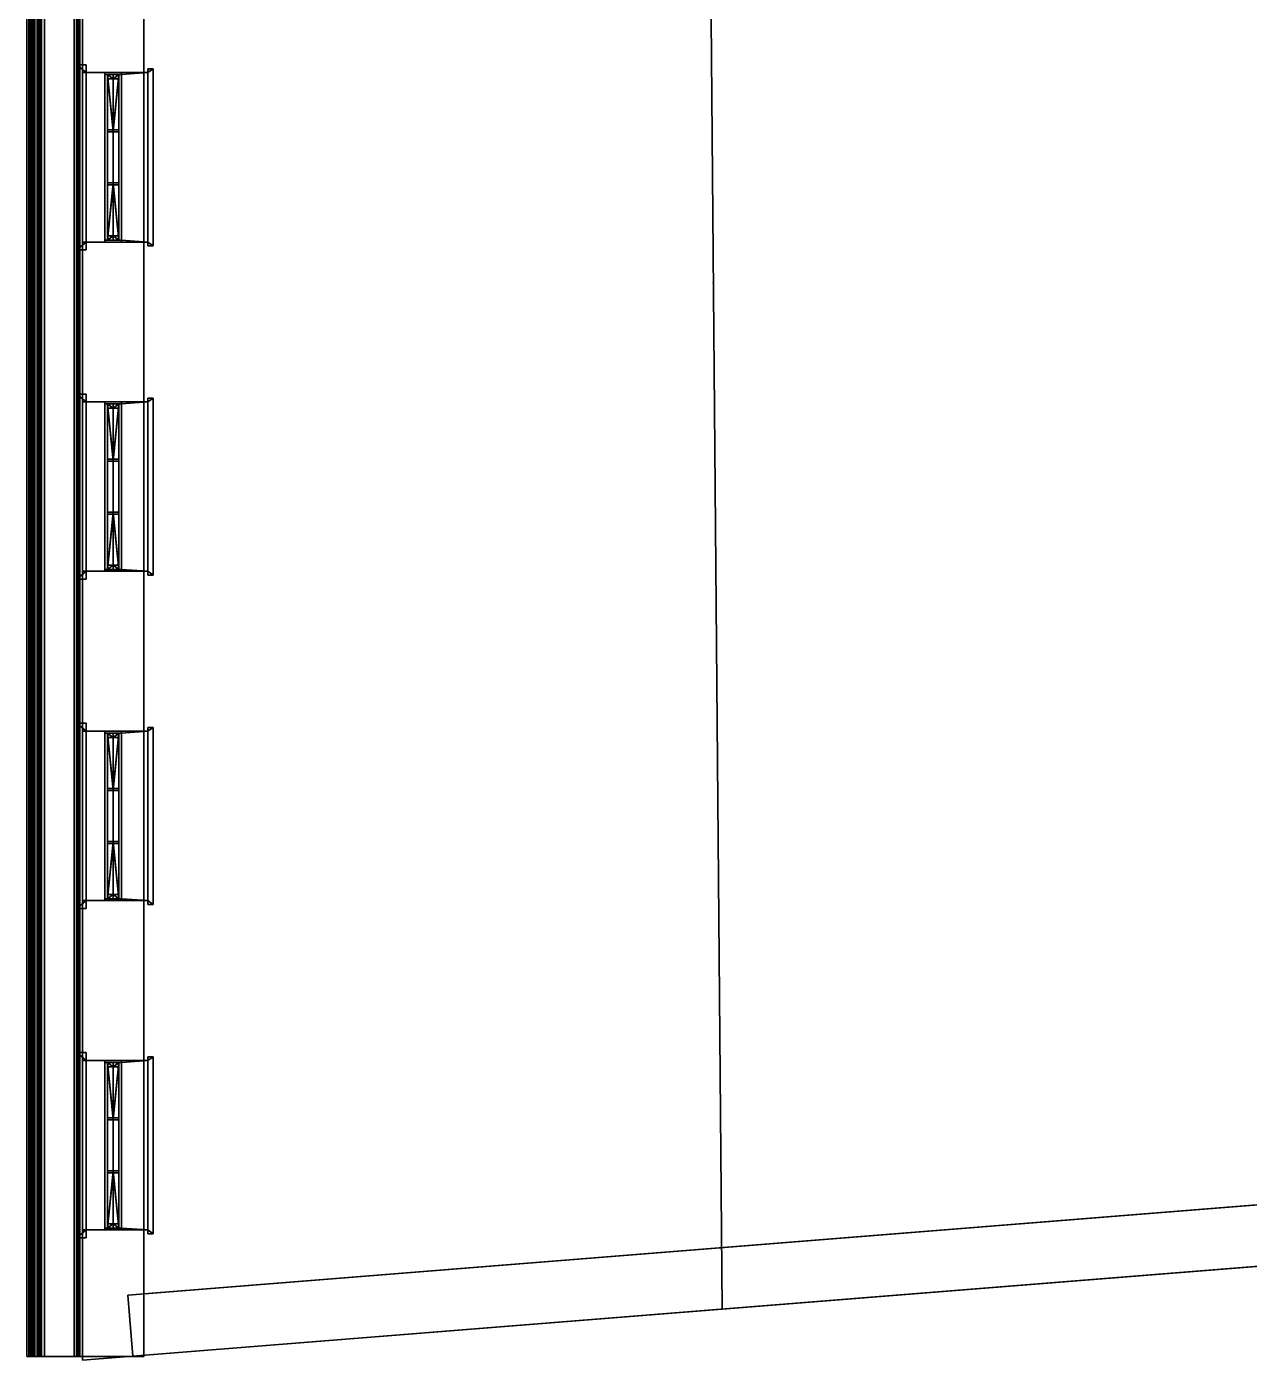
# Model space of a CAD drawing. Extents: x -0.3 to 25, y 0 to 31.3.
# Drawn here: x -0.3 to 6.27, y 0 to 7.16 of the extents above; entities that cross this region are included whole.
import ezdxf

# ---------------------------------------------------------------- set-up
doc = ezdxf.new("R2010")
doc.units = 0

# ---------------------------------------------------------------- blocks, each defined once
blk = doc.blocks.new('sash_big')
at = {"color": 255}
mesh = blk.add_polyface(dxfattribs=at)
corners = [(0, 0.35), (0, 0.35, 0.0522), (0, 0.35, 0.0772), (0, 0.21, 0.0772), (0, 0.21, 1.82), (0, 0.12, 0.0267), (0, 0.12, 1.82), (0, 0.02), (0, 0.02, 0.01), (0.01, 0.21, 0.0772), (0.01, 0.21, 1.81), (0.01, 0.195, 0.0772), (0.01, 0.195, 0.9752), (0.01, 0.165, 0.0772), (0.01, 0.165, 0.9371), (0.01, 0.165, 0.9752), (0.01, 0.165, 1.81), (0.01, 0.135, 0.9371), (0.01, 0.135, 1.81), (0.01, 0.12, 0.0772), (0.01, 0.12, 1.81), (0.0331, 0.195, 0.1254), (0.0331, 0.195, 0.5263), (0.0331, 0.195, 0.5363), (0.0331, 0.195, 0.9371), (0.0331, 0.165, 0.1254), (0.0331, 0.165, 0.5263), (0.0331, 0.165, 0.5363), (0.0331, 0.165, 0.9371), (0.0331, 0.165, 0.9752), (0.0331, 0.165, 1.376), (0.0331, 0.165, 1.386), (0.0331, 0.165, 1.7869), (0.0331, 0.135, 0.9752), (0.0331, 0.135, 1.376), (0.0331, 0.135, 1.386), (0.0331, 0.135, 1.7869), (0.3077, 0.195, 0.1254), (0.3077, 0.195, 0.5263), (0.3077, 0.195, 0.5363), (0.3077, 0.195, 0.9371), (0.3077, 0.165, 0.1254), (0.3077, 0.165, 0.5263), (0.3077, 0.165, 0.5363), (0.3077, 0.165, 0.9371), (0.3077, 0.165, 0.9752), (0.3077, 0.165, 1.376), (0.3077, 0.165, 1.386), (0.3077, 0.165, 1.7869), (0.3077, 0.135, 0.9752), (0.3077, 0.135, 1.376), (0.3077, 0.135, 1.386), (0.3077, 0.135, 1.7869), (0.3177, 0.195, 0.1254), (0.3177, 0.195, 0.5263), (0.3177, 0.195, 0.5363), (0.3177, 0.195, 0.9371), (0.3177, 0.165, 0.1254), (0.3177, 0.165, 0.5263), (0.3177, 0.165, 0.5363), (0.3177, 0.165, 0.9371), (0.3177, 0.165, 0.9752), (0.3177, 0.165, 1.376), (0.3177, 0.165, 1.386), (0.3177, 0.165, 1.7869), (0.3177, 0.135, 0.9752), (0.3177, 0.135, 1.376), (0.3177, 0.135, 1.386), (0.3177, 0.135, 1.7869), (0.5923, 0.195, 0.1254), (0.5923, 0.195, 0.5263), (0.5923, 0.195, 0.5363), (0.5923, 0.195, 0.9371), (0.5923, 0.165, 0.1254), (0.5923, 0.165, 0.5263), (0.5923, 0.165, 0.5363), (0.5923, 0.165, 0.9371), (0.5923, 0.165, 0.9752), (0.5923, 0.165, 1.376), (0.5923, 0.165, 1.386), (0.5923, 0.165, 1.7869), (0.5923, 0.135, 0.9752), (0.5923, 0.135, 1.376), (0.5923, 0.135, 1.386), (0.5923, 0.135, 1.7869), (0.6023, 0.195, 0.1254), (0.6023, 0.195, 0.5263), (0.6023, 0.195, 0.5363), (0.6023, 0.195, 0.9371), (0.6023, 0.165, 0.1254), (0.6023, 0.165, 0.5263), (0.6023, 0.165, 0.5363), (0.6023, 0.165, 0.9371), (0.6023, 0.165, 0.9752), (0.6023, 0.165, 1.376), (0.6023, 0.165, 1.386), (0.6023, 0.165, 1.7869), (0.6023, 0.135, 0.9752), (0.6023, 0.135, 1.376), (0.6023, 0.135, 1.386), (0.6023, 0.135, 1.7869), (0.8769, 0.195, 0.1254), (0.8769, 0.195, 0.5263), (0.8769, 0.195, 0.5363), (0.8769, 0.195, 0.9371), (0.8769, 0.165, 0.1254), (0.8769, 0.165, 0.5263), (0.8769, 0.165, 0.5363), (0.8769, 0.165, 0.9371), (0.8769, 0.165, 0.9752), (0.8769, 0.165, 1.376), (0.8769, 0.165, 1.386), (0.8769, 0.165, 1.7869), (0.8769, 0.135, 0.9752), (0.8769, 0.135, 1.376), (0.8769, 0.135, 1.386), (0.8769, 0.135, 1.7869), (0.9, 0.21, 0.0772), (0.9, 0.21, 1.81), (0.9, 0.195, 0.0772), (0.9, 0.195, 0.9752), (0.9, 0.165, 0.0772), (0.9, 0.165, 0.9371), (0.9, 0.165, 0.9752), (0.9, 0.165, 1.81), (0.9, 0.135, 0.9371), (0.9, 0.135, 1.81), (0.9, 0.12, 0.0772), (0.9, 0.12, 1.81), (0.91, 0.35), (0.91, 0.35, 0.0522), (0.91, 0.35, 0.0772), (0.91, 0.21, 0.0772), (0.91, 0.21, 1.82), (0.91, 0.12, 0.0267), (0.91, 0.12, 1.82), (0.91, 0.02), (0.91, 0.02, 0.01), (0.93, 0.35, 0.0522), (0.93, 0.35, 0.0772), (0.93, 0.38, 0.0522), (0.93, 0.38, 0.0772), (0.9525, 0.02, 0.01), (0.9525, 0.02, -0.1233), (0.9525, -0.03, 0.0017), (0.9525, -0.03, -0.1233), (-0.02, 0.35, 0.0522), (-0.02, 0.35, 0.0772), (-0.02, 0.38, 0.0522), (-0.02, 0.38, 0.0772), (-0.0425, 0.02, 0.01), (-0.0425, 0.02, -0.1233), (-0.0425, -0.03, 0.0017), (-0.0425, -0.03, -0.1233)]
mesh.append_faces([[corners[k] for k in face] for face in [(4, 3, 5, 6), (135, 134, 132, 133), (136, 143, 151, 7), (131, 130, 138, 139), (147, 146, 1, 2), (1, 130, 129, 0), (134, 130, 131, 132), (136, 129, 130, 134), (2, 1, 5, 3), (1, 0, 7, 5), (129, 136, 7, 0), (8, 7, 151, 150), (5, 7, 8), (142, 143, 136, 137), (137, 136, 134)]], dxfattribs={"color": 0})
mesh.append_faces([[corners[k] for k in face] for face in [(29, 15, 30), (109, 110, 123), (111, 112, 124), (32, 31, 16), (114, 113, 125), (36, 18, 35), (17, 33, 34), (116, 115, 126), (28, 14, 27), (108, 107, 122), (106, 105, 121), (25, 26, 13), (125, 108, 122), (14, 28, 17), (150, 152, 8), (142, 137, 144), (147, 2, 149), (3, 9, 2), (132, 131, 117), (139, 141, 131), (15, 29, 12), (123, 120, 109), (101, 102, 119), (103, 104, 120), (21, 11, 22), (24, 23, 12), (131, 2, 9, 117), (141, 149, 2, 131), (146, 147, 149, 148), (148, 149, 141, 140), (140, 141, 139, 138), (148, 140, 130, 1), (11, 119, 117, 9), (134, 5, 8, 137), (152, 144, 137, 8), (152, 153, 145, 144), (151, 143, 145, 153), (124, 16, 10, 118), (10, 4, 133, 118), (121, 13, 19, 127), (127, 19, 5, 134), (73, 69, 53, 57), (75, 59, 58, 74), (75, 71, 55, 59), (83, 79, 63, 67), (83, 67, 66, 82), (66, 62, 78, 82), (98, 82, 81, 97), (93, 77, 78, 94), (82, 78, 77, 81), (97, 93, 94, 98), (107, 103, 87, 91), (54, 53, 37, 38), (86, 85, 69, 70), (39, 38, 22, 23), (71, 70, 54, 55), (56, 55, 39, 40), (88, 87, 71, 72), (86, 87, 103, 102), (42, 38, 37, 41), (26, 22, 38, 42), (74, 70, 69, 73), (58, 54, 70, 74), (57, 53, 54, 58), (43, 39, 23, 27), (44, 40, 39, 43), (76, 72, 71, 75), (59, 55, 56, 60), (91, 87, 88, 92), (90, 86, 102, 106), (89, 85, 86, 90), (90, 106, 107, 91), (58, 42, 41, 57), (90, 74, 73, 89), (92, 76, 75, 91), (43, 27, 26, 42), (60, 44, 43, 59), (51, 35, 34, 50), (66, 50, 49, 65), (68, 52, 51, 67), (100, 84, 83, 99), (98, 114, 115, 99), (95, 111, 110, 94), (63, 47, 48, 64), (95, 79, 80, 96), (78, 62, 63, 79), (46, 30, 31, 47), (61, 45, 46, 62), (50, 46, 45, 49), (34, 30, 46, 50), (65, 61, 62, 66), (51, 47, 31, 35), (52, 48, 47, 51), (84, 80, 79, 83), (67, 63, 64, 68), (115, 111, 95, 99), (99, 95, 96, 100), (98, 94, 110, 114), (91, 75, 74, 90), (87, 86, 70, 71), (55, 54, 38, 39), (59, 43, 42, 58), (82, 98, 99, 83), (50, 66, 67, 51), (62, 46, 47, 63), (94, 78, 79, 95), (65, 81, 77, 61), (60, 56, 72, 76), (68, 64, 80, 84), (41, 37, 21, 25), (36, 32, 48, 52), (100, 96, 112, 116), (105, 101, 85, 89), (150, 151, 153, 152), (142, 144, 145, 143), (17, 125, 81, 65), (126, 18, 68, 84), (69, 119, 11, 53), (12, 120, 72, 56), (120, 12, 61, 77), (16, 124, 80, 64), (125, 17, 60, 76), (30, 15, 16, 31), (124, 123, 110, 111), (103, 120, 119, 102), (11, 12, 23, 22), (27, 14, 13, 26), (121, 122, 107, 106), (125, 126, 115, 114), (17, 34, 35, 18), (33, 29, 30, 34), (35, 31, 32, 36), (114, 110, 109, 113), (116, 112, 111, 115), (108, 104, 103, 107), (106, 102, 101, 105), (25, 21, 22, 26), (27, 23, 24, 28), (123, 124, 118, 120), (10, 16, 15, 12), (9, 3, 4, 10), (117, 118, 133, 132), (134, 135, 128, 127), (5, 19, 20, 6), (33, 49, 45, 29), (97, 113, 109, 93), (40, 44, 28, 24), (122, 121, 127, 125), (19, 13, 14, 17), (11, 9, 10, 12), (118, 117, 119, 120), (126, 125, 127, 128), (18, 20, 19, 17), (13, 57, 41), (41, 25, 13), (89, 73, 121), (121, 105, 89), (121, 73, 57, 13), (97, 81, 125), (125, 113, 97), (17, 65, 49), (49, 33, 17), (100, 116, 126), (126, 84, 100), (18, 36, 52), (52, 68, 18), (16, 64, 48), (48, 32, 16), (96, 80, 124), (124, 112, 96), (126, 128, 20, 18), (135, 6, 20, 128), (12, 56, 40), (40, 24, 12), (72, 120, 88), (104, 88, 120), (108, 92, 88, 104), (119, 69, 85), (85, 101, 119), (37, 53, 11), (11, 21, 37), (92, 108, 125), (125, 76, 92), (44, 60, 17), (17, 28, 44), (45, 61, 12), (12, 29, 45), (93, 109, 120), (120, 77, 93), (133, 4, 6, 135), (130, 140, 138), (1, 146, 148)]], dxfattribs={"color": 255})

msp = doc.modelspace()

# ---------------------------------------------------------------- linework, layer by layer
at = {"layer": 'LIGHTS', "color": 51}
for p in [(3.3868, 5.7886, 2.5), (3.3868, 5.7886, 5.5)]:
    msp.add_point(p, dxfattribs=at)

# ---------------------------------------------------------------- block references
at = {"rotation": -90}
for p in [(0, 6.9179, 0.75), (0, 6.9179, 3.75), (0, 5.1487, 0.75), (0, 5.1487, 3.75), (0, 3.3796, 0.75), (0, 3.3796, 3.75), (0, 1.6104, 0.75), (0, 1.6104, 3.75)]:
    msp.add_blockref('sash_big', p, dxfattribs=at)

# ---------------------------------------------------------------- meshes
at = {"color": 255}
mesh = msp.add_polyface(dxfattribs=at)
corners = [(0, 0.0208, 5.67), (0, 0.0208, 5.89), (0, 10.8858, 5.67), (0, 10.8858, 5.89), (0, 15.1718, 5.67), (0, 15.1718, 5.89), (0, 19.2473, 5.67), (0, 19.2473, 5.89), (0, 23.861, 5.67), (0, 23.861, 5.89), (3.6225, 31, 5.67), (3.6225, 31, 5.89), (3.6225, 31.015, 5.67), (3.6225, 31.018, 5.682), (3.6225, 31.024, 5.691), (3.6225, 31.033, 5.697), (3.6225, 31.045, 5.7), (3.6225, 31.045, 5.715), (3.6225, 31.205, 5.715), (3.6225, 31.205, 5.795), (3.6225, 31.22, 5.795), (3.6225, 31.22, 5.81), (3.6225, 31.23, 5.89), (3.6225, 31.233, 5.811), (3.6225, 31.244, 5.814), (3.6225, 31.256, 5.821), (3.6225, 31.264, 5.83), (3.6225, 31.27, 5.84), (3.6225, 31.279, 5.851), (3.6225, 31.289, 5.857), (3.6225, 31.3, 5.86), (3.6225, 31.3, 5.88), (6.6041, 31, 5.67), (6.6041, 31, 5.89), (6.6041, 31.015, 5.67), (6.6041, 31.018, 5.682), (6.6041, 31.024, 5.691), (6.6041, 31.033, 5.697), (6.6041, 31.045, 5.7), (6.6041, 31.045, 5.715), (6.6041, 31.205, 5.715), (6.6041, 31.205, 5.795), (6.6041, 31.22, 5.795), (6.6041, 31.22, 5.81), (6.6041, 31.23, 5.89), (6.6041, 31.233, 5.811), (6.6041, 31.244, 5.814), (6.6041, 31.256, 5.821), (6.6041, 31.264, 5.83), (6.6041, 31.27, 5.84), (6.6041, 31.279, 5.851), (6.6041, 31.289, 5.857), (6.6041, 31.3, 5.86), (6.6041, 31.3, 5.88), (0, 31, 5.67), (0, 31, 5.89), (-0.015, 0.0208, 5.67), (-0.015, 10.8858, 5.67), (-0.015, 15.1718, 5.67), (-0.015, 19.2473, 5.67), (-0.015, 23.861, 5.67), (-0.015, 31.015, 5.67), (-0.018, 0.0208, 5.682), (-0.018, 10.8858, 5.682), (-0.018, 15.1718, 5.682), (-0.018, 19.2473, 5.682), (-0.018, 23.861, 5.682), (-0.018, 31.018, 5.682), (-0.024, 0.0208, 5.691), (-0.024, 10.8858, 5.691), (-0.024, 15.1718, 5.691), (-0.024, 19.2473, 5.691), (-0.024, 23.861, 5.691), (-0.024, 31.024, 5.691), (-0.033, 0.0208, 5.697), (-0.033, 10.8858, 5.697), (-0.033, 15.1718, 5.697), (-0.033, 19.2473, 5.697), (-0.033, 23.861, 5.697), (-0.033, 31.033, 5.697), (-0.045, 0.0208, 5.7), (-0.045, 0.0208, 5.715), (-0.045, 10.8858, 5.7), (-0.045, 10.8858, 5.715), (-0.045, 15.1718, 5.7), (-0.045, 15.1718, 5.715), (-0.045, 19.2473, 5.7), (-0.045, 19.2473, 5.715), (-0.045, 23.861, 5.7), (-0.045, 23.861, 5.715), (-0.045, 31.045, 5.7), (-0.045, 31.045, 5.715), (-0.205, 0.0208, 5.715), (-0.205, 0.0208, 5.795), (-0.205, 10.8858, 5.715), (-0.205, 10.8858, 5.795), (-0.205, 15.1718, 5.715), (-0.205, 15.1718, 5.795), (-0.205, 19.2473, 5.715), (-0.205, 19.2473, 5.795), (-0.205, 23.861, 5.715), (-0.205, 23.861, 5.795), (-0.205, 31.205, 5.715), (-0.205, 31.205, 5.795), (-0.22, 0.0208, 5.795), (-0.22, 0.0208, 5.81), (-0.22, 10.8858, 5.795), (-0.22, 10.8858, 5.81), (-0.22, 15.1718, 5.795), (-0.22, 15.1718, 5.81), (-0.22, 19.2473, 5.795), (-0.22, 19.2473, 5.81), (-0.22, 23.861, 5.795), (-0.22, 23.861, 5.81), (-0.22, 31.22, 5.795), (-0.22, 31.22, 5.81), (-0.23, 0.0208, 5.89), (-0.23, 10.8858, 5.89), (-0.23, 15.1718, 5.89), (-0.23, 19.2473, 5.89), (-0.23, 23.861, 5.89), (-0.23, 31.23, 5.89), (-0.233, 0.0208, 5.811), (-0.233, 10.8858, 5.811), (-0.233, 15.1718, 5.811), (-0.233, 19.2473, 5.811), (-0.233, 23.861, 5.811), (-0.233, 31.233, 5.811), (-0.244, 0.0208, 5.814), (-0.244, 10.8858, 5.814), (-0.244, 15.1718, 5.814), (-0.244, 19.2473, 5.814), (-0.244, 23.861, 5.814), (-0.244, 31.244, 5.814), (-0.256, 0.0208, 5.821), (-0.256, 10.8858, 5.821), (-0.256, 15.1718, 5.821), (-0.256, 19.2473, 5.821), (-0.256, 23.861, 5.821), (-0.256, 31.256, 5.821), (-0.264, 0.0208, 5.83), (-0.264, 10.8858, 5.83), (-0.264, 15.1718, 5.83), (-0.264, 19.2473, 5.83), (-0.264, 23.861, 5.83), (-0.264, 31.264, 5.83), (-0.27, 0.0208, 5.84), (-0.27, 10.8858, 5.84), (-0.27, 15.1718, 5.84), (-0.27, 19.2473, 5.84), (-0.27, 23.861, 5.84), (-0.27, 31.27, 5.84), (-0.279, 0.0208, 5.851), (-0.279, 10.8858, 5.851), (-0.279, 15.1718, 5.851), (-0.279, 19.2473, 5.851), (-0.279, 23.861, 5.851), (-0.279, 31.279, 5.851), (-0.289, 0.0208, 5.857), (-0.289, 10.8858, 5.857), (-0.289, 15.1718, 5.857), (-0.289, 19.2473, 5.857), (-0.289, 23.861, 5.857), (-0.289, 31.289, 5.857), (-0.3, 0.0208, 5.86), (-0.3, 0.0208, 5.88), (-0.3, 10.8858, 5.86), (-0.3, 10.8858, 5.88), (-0.3, 15.1718, 5.86), (-0.3, 15.1718, 5.88), (-0.3, 19.2473, 5.86), (-0.3, 19.2473, 5.88), (-0.3, 23.861, 5.86), (-0.3, 23.861, 5.88), (-0.3, 31.3, 5.86), (-0.3, 31.3, 5.88), (23.0166, 31, 5.67), (23.0166, 31, 5.89), (23.0166, 31.015, 5.67), (23.0166, 31.018, 5.682), (23.0166, 31.024, 5.691), (23.0166, 31.033, 5.697), (23.0166, 31.045, 5.7), (23.0166, 31.045, 5.715), (23.0166, 31.205, 5.715), (23.0166, 31.205, 5.795), (23.0166, 31.22, 5.795), (23.0166, 31.22, 5.81), (23.0166, 31.23, 5.89), (23.0166, 31.233, 5.811), (23.0166, 31.244, 5.814), (23.0166, 31.256, 5.821), (23.0166, 31.264, 5.83), (23.0166, 31.27, 5.84), (23.0166, 31.279, 5.851), (23.0166, 31.289, 5.857), (23.0166, 31.3, 5.86), (23.0166, 31.3, 5.88)]
mesh.append_faces([[corners[k] for k in face] for face in [(186, 187, 185), (105, 104, 93), (182, 183, 181), (81, 80, 74), (178, 179, 176), (62, 56, 0), (184, 185, 183), (93, 92, 81), (196, 197, 195), (165, 164, 158), (197, 188, 195), (116, 165, 158), (195, 188, 194), (116, 158, 152), (194, 188, 193), (116, 152, 146), (193, 188, 192), (116, 146, 140), (192, 188, 191), (116, 140, 134), (191, 188, 190), (116, 134, 128), (190, 188, 189), (116, 128, 122), (189, 188, 187), (116, 122, 105), (187, 188, 185), (116, 105, 93), (185, 188, 183), (116, 93, 81), (181, 183, 180), (81, 74, 68), (179, 180, 176), (68, 62, 0), (176, 180, 177), (68, 0, 1), (180, 183, 177), (81, 68, 1), (183, 188, 177), (116, 81, 1), (177, 188, 44, 33), (176, 177, 33, 32), (178, 176, 32, 34), (179, 178, 34, 35), (180, 179, 35, 36), (181, 180, 36, 37), (182, 181, 37, 38), (183, 182, 38, 39), (184, 183, 39, 40), (185, 184, 40, 41), (186, 185, 41, 42), (187, 186, 42, 43), (189, 187, 43, 45), (190, 189, 45, 46), (191, 190, 46, 47), (192, 191, 47, 48), (193, 192, 48, 49), (194, 193, 49, 50), (195, 194, 50, 51), (196, 195, 51, 52), (197, 196, 52, 53), (188, 197, 53, 44), (33, 44, 22, 11), (32, 33, 11, 10), (34, 32, 10, 12), (35, 34, 12, 13), (36, 35, 13, 14), (37, 36, 14, 15), (38, 37, 15, 16), (39, 38, 16, 17), (40, 39, 17, 18), (41, 40, 18, 19), (42, 41, 19, 20), (43, 42, 20, 21), (45, 43, 21, 23), (46, 45, 23, 24), (47, 46, 24, 25), (48, 47, 25, 26), (49, 48, 26, 27), (50, 49, 27, 28), (51, 50, 28, 29), (52, 51, 29, 30), (53, 52, 30, 31), (44, 53, 31, 22), (11, 22, 121, 55), (10, 11, 55, 54), (12, 10, 54, 61), (13, 12, 61, 67), (14, 13, 67, 73), (15, 14, 73, 79), (16, 15, 79, 90), (17, 16, 90, 91), (18, 17, 91, 102), (19, 18, 102, 103), (20, 19, 103, 114), (21, 20, 114, 115), (23, 21, 115, 127), (24, 23, 127, 133), (25, 24, 133, 139), (26, 25, 139, 145), (27, 26, 145, 151), (28, 27, 151, 157), (29, 28, 157, 163), (30, 29, 163, 174), (31, 30, 174, 175), (22, 31, 175, 121), (55, 121, 120, 9), (54, 55, 9, 8), (61, 54, 8, 60), (67, 61, 60, 66), (73, 67, 66, 72), (79, 73, 72, 78), (90, 79, 78, 88), (91, 90, 88, 89), (102, 91, 89, 100), (103, 102, 100, 101), (114, 103, 101, 112), (115, 114, 112, 113), (127, 115, 113, 126), (133, 127, 126, 132), (139, 133, 132, 138), (145, 139, 138, 144), (151, 145, 144, 150), (157, 151, 150, 156), (163, 157, 156, 162), (174, 163, 162, 172), (175, 174, 172, 173), (121, 175, 173, 120), (9, 120, 119, 7), (8, 9, 7, 6), (60, 8, 6, 59), (66, 60, 59, 65), (72, 66, 65, 71), (78, 72, 71, 77), (88, 78, 77, 86), (89, 88, 86, 87), (100, 89, 87, 98), (101, 100, 98, 99), (112, 101, 99, 110), (113, 112, 110, 111), (126, 113, 111, 125), (132, 126, 125, 131), (138, 132, 131, 137), (144, 138, 137, 143), (150, 144, 143, 149), (156, 150, 149, 155), (162, 156, 155, 161), (172, 162, 161, 170), (173, 172, 170, 171), (120, 173, 171, 119), (7, 119, 118, 5), (6, 7, 5, 4), (59, 6, 4, 58), (65, 59, 58, 64), (71, 65, 64, 70), (77, 71, 70, 76), (86, 77, 76, 84), (87, 86, 84, 85), (98, 87, 85, 96), (99, 98, 96, 97), (110, 99, 97, 108), (111, 110, 108, 109), (125, 111, 109, 124), (131, 125, 124, 130), (137, 131, 130, 136), (143, 137, 136, 142), (149, 143, 142, 148), (155, 149, 148, 154), (161, 155, 154, 160), (170, 161, 160, 168), (171, 170, 168, 169), (119, 171, 169, 118), (5, 118, 117, 3), (4, 5, 3, 2), (58, 4, 2, 57), (64, 58, 57, 63), (70, 64, 63, 69), (76, 70, 69, 75), (84, 76, 75, 82), (85, 84, 82, 83), (96, 85, 83, 94), (97, 96, 94, 95), (108, 97, 95, 106), (109, 108, 106, 107), (124, 109, 107, 123), (130, 124, 123, 129), (136, 130, 129, 135), (142, 136, 135, 141), (148, 142, 141, 147), (154, 148, 147, 153), (160, 154, 153, 159), (168, 160, 159, 166), (169, 168, 166, 167), (118, 169, 167, 117), (3, 117, 116, 1), (2, 3, 1, 0), (57, 2, 0, 56), (63, 57, 56, 62), (69, 63, 62, 68), (75, 69, 68, 74), (82, 75, 74, 80), (83, 82, 80, 81), (94, 83, 81, 92), (95, 94, 92, 93), (106, 95, 93, 104), (107, 106, 104, 105), (123, 107, 105, 122), (129, 123, 122, 128), (135, 129, 128, 134), (141, 135, 134, 140), (147, 141, 140, 146), (153, 147, 146, 152), (159, 153, 152, 158), (166, 159, 158, 164), (167, 166, 164, 165), (117, 167, 165, 116)]], dxfattribs={"color": 255})
at = {"color": 250}
mesh = msp.add_polyface(dxfattribs=at)
corners = [(0, 0.0208, 5.89), (0, 0.0208, 6), (0, 10.8858, 5.89), (0, 10.8858, 6), (0, 15.1718, 5.89), (0, 15.1718, 6), (0, 19.2473, 5.89), (0, 19.2473, 6), (0, 23.861, 5.89), (0, 23.861, 6), (3.6225, 31, 5.89), (3.6225, 31, 6), (3.6225, 31.23, 5.89), (3.6225, 31.24, 5.92), (6.6041, 31, 5.89), (6.6041, 31, 6), (6.6041, 31.23, 5.89), (6.6041, 31.24, 5.92), (0, 31, 5.89), (0, 31, 6), (-0.23, 0.0208, 5.89), (-0.23, 10.8858, 5.89), (-0.23, 15.1718, 5.89), (-0.23, 19.2473, 5.89), (-0.23, 23.861, 5.89), (-0.23, 31.23, 5.89), (-0.24, 0.0208, 5.92), (-0.24, 10.8858, 5.92), (-0.24, 15.1718, 5.92), (-0.24, 19.2473, 5.92), (-0.24, 23.861, 5.92), (-0.24, 31.24, 5.92), (23.0166, 31, 5.89), (23.0166, 31, 6), (23.0166, 31.23, 5.89), (23.0166, 31.24, 5.92)]
mesh.append_faces([[corners[k] for k in face] for face in [(35, 33, 34), (1, 26, 20), (34, 33, 32), (1, 20, 0), (32, 33, 15, 14), (34, 32, 14, 16), (35, 34, 16, 17), (33, 35, 17, 15), (14, 15, 11, 10), (16, 14, 10, 12), (17, 16, 12, 13), (15, 17, 13, 11), (10, 11, 19, 18), (12, 10, 18, 25), (13, 12, 25, 31), (11, 13, 31, 19), (18, 19, 9, 8), (25, 18, 8, 24), (31, 25, 24, 30), (19, 31, 30, 9), (8, 9, 7, 6), (24, 8, 6, 23), (30, 24, 23, 29), (9, 30, 29, 7), (6, 7, 5, 4), (23, 6, 4, 22), (29, 23, 22, 28), (7, 29, 28, 5), (4, 5, 3, 2), (22, 4, 2, 21), (28, 22, 21, 27), (5, 28, 27, 3), (2, 3, 1, 0), (21, 2, 0, 20), (27, 21, 20, 26), (3, 27, 26, 1)]], dxfattribs={"color": 250})
mesh = msp.add_polyface(dxfattribs=at)
corners = [(0, 0, 6), (3.2006, 27.7994, 7.3257), (3.4353, 0.2748, 7.423), (6.3471, 31, 6), (6.8665, 0.5493, 6), (0, 31, 6)]
mesh.append_faces([[corners[k] for k in face] for face in [(0, 4, 2)]], dxfattribs={"color": 85})
mesh.append_faces([[corners[k] for k in face] for face in [(5, 0, 2, 1), (4, 3, 1, 2), (3, 4, 0, 5), (3, 5, 1)]], dxfattribs={"color": 250})
at = {"color": 51}
mesh = msp.add_polyface(dxfattribs=at)
corners = [(0.33, 0.3574, 2.8), (0.33, 0.3574, 3), (0.33, 10.81, 2.8), (0.33, 10.81, 3), (6.3559, 11.1332, 2.8), (6.3559, 11.1332, 3), (6.5312, 0.8536, 2.8), (6.5312, 0.8536, 3)]
mesh.append_faces([[corners[k] for k in face] for face in [(1, 7, 5, 3), (2, 4, 6, 0), (0, 6, 7, 1), (6, 4, 5, 7), (4, 2, 3, 5), (2, 0, 1, 3)]], dxfattribs={"color": 51})
at = {"color": 119}
mesh = msp.add_polyface(dxfattribs=at)
corners = [(0.33, 0.3574), (0.33, 0.3574, 0.02), (0.33, 10.81), (0.33, 10.81, 0.02), (6.3559, 11.1332), (6.3559, 11.1332, 0.02), (6.5312, 0.8536), (6.5312, 0.8536, 0.02)]
mesh.append_faces([[corners[k] for k in face] for face in [(1, 7, 5, 3), (2, 4, 6, 0), (0, 6, 7, 1), (6, 4, 5, 7), (4, 2, 3, 5), (2, 0, 1, 3)]], dxfattribs={"color": 119})
at = {"color": 51}
mesh = msp.add_polyface(dxfattribs=at)
corners = [(0.33, 0.3574, 5.8), (0.33, 0.3574, 6), (0.33, 10.81, 5.8), (0.33, 10.81, 6), (6.3559, 11.1332, 5.8), (6.3559, 11.1332, 6), (6.5312, 0.8536, 5.8), (6.5312, 0.8536, 6)]
mesh.append_faces([[corners[k] for k in face] for face in [(1, 7, 5, 3), (2, 4, 6, 0), (0, 6, 7, 1), (6, 4, 5, 7), (4, 2, 3, 5), (2, 0, 1, 3)]], dxfattribs={"color": 51})
at = {"color": 119}
mesh = msp.add_polyface(dxfattribs=at)
corners = [(0.33, 0.3574, 3), (0.33, 0.3574, 3.02), (0.33, 10.81, 3), (0.33, 10.81, 3.02), (6.3559, 11.1332, 3), (6.3559, 11.1332, 3.02), (6.5312, 0.8536, 3), (6.5312, 0.8536, 3.02)]
mesh.append_faces([[corners[k] for k in face] for face in [(1, 7, 5, 3), (2, 4, 6, 0), (0, 6, 7, 1), (6, 4, 5, 7), (4, 2, 3, 5), (2, 0, 1, 3)]], dxfattribs={"color": 119})
at = {"color": 85}
mesh = msp.add_polyface(dxfattribs=at)
corners = [(0, 6.9179), (0, 6.9179, 3), (0, 7.7771), (0, 7.7771, 3), (0.33, 6.9179), (0.33, 6.9179, 3), (0.33, 7.7771), (0.33, 7.7771, 3)]
mesh.append_faces([[corners[k] for k in face] for face in [(3, 1, 5, 7), (6, 4, 0, 2), (2, 0, 1, 3), (0, 4, 5, 1), (4, 6, 7, 5), (6, 2, 3, 7)]], dxfattribs={"color": 85})
mesh = msp.add_polyface(dxfattribs=at)
corners = [(0, 6.9179, 3), (0, 6.9179, 6), (0, 7.7771, 3), (0, 7.7771, 6), (0.33, 6.9179, 3), (0.33, 6.9179, 6), (0.33, 7.7771, 3), (0.33, 7.7771, 6)]
mesh.append_faces([[corners[k] for k in face] for face in [(3, 1, 5, 7), (6, 4, 0, 2), (2, 0, 1, 3), (0, 4, 5, 1), (4, 6, 7, 5), (6, 2, 3, 7)]], dxfattribs={"color": 85})
mesh = msp.add_polyface(dxfattribs=at)
corners = [(0, 6.0079), (0, 6.0079, 0.75), (0, 6.9179), (0, 6.9179, 0.75), (0.33, 6.0079), (0.33, 6.0079, 0.75), (0.33, 6.9179), (0.33, 6.9179, 0.75)]
mesh.append_faces([[corners[k] for k in face] for face in [(3, 1, 5, 7), (6, 4, 0, 2), (2, 0, 1, 3), (0, 4, 5, 1), (4, 6, 7, 5), (6, 2, 3, 7)]], dxfattribs={"color": 85})
mesh = msp.add_polyface(dxfattribs=at)
corners = [(0, 6.0079, 2.57), (0, 6.0079, 3), (0, 6.9179, 2.57), (0, 6.9179, 3), (0.33, 6.0079, 2.57), (0.33, 6.0079, 3), (0.33, 6.9179, 2.57), (0.33, 6.9179, 3)]
mesh.append_faces([[corners[k] for k in face] for face in [(3, 1, 5, 7), (6, 4, 0, 2), (2, 0, 1, 3), (0, 4, 5, 1), (4, 6, 7, 5), (6, 2, 3, 7)]], dxfattribs={"color": 85})
mesh = msp.add_polyface(dxfattribs=at)
corners = [(0, 6.0079, 3), (0, 6.0079, 3.75), (0, 6.9179, 3), (0, 6.9179, 3.75), (0.33, 6.0079, 3), (0.33, 6.0079, 3.75), (0.33, 6.9179, 3), (0.33, 6.9179, 3.75)]
mesh.append_faces([[corners[k] for k in face] for face in [(3, 1, 5, 7), (6, 4, 0, 2), (2, 0, 1, 3), (0, 4, 5, 1), (4, 6, 7, 5), (6, 2, 3, 7)]], dxfattribs={"color": 85})
mesh = msp.add_polyface(dxfattribs=at)
corners = [(0, 6.0079, 5.57), (0, 6.0079, 6), (0, 6.9179, 5.57), (0, 6.9179, 6), (0.33, 6.0079, 5.57), (0.33, 6.0079, 6), (0.33, 6.9179, 5.57), (0.33, 6.9179, 6)]
mesh.append_faces([[corners[k] for k in face] for face in [(3, 1, 5, 7), (6, 4, 0, 2), (2, 0, 1, 3), (0, 4, 5, 1), (4, 6, 7, 5), (6, 2, 3, 7)]], dxfattribs={"color": 85})
mesh = msp.add_polyface(dxfattribs=at)
corners = [(0, 5.1487), (0, 5.1487, 3), (0, 6.0079), (0, 6.0079, 3), (0.33, 5.1487), (0.33, 5.1487, 3), (0.33, 6.0079), (0.33, 6.0079, 3)]
mesh.append_faces([[corners[k] for k in face] for face in [(3, 1, 5, 7), (6, 4, 0, 2), (2, 0, 1, 3), (0, 4, 5, 1), (4, 6, 7, 5), (6, 2, 3, 7)]], dxfattribs={"color": 85})
mesh = msp.add_polyface(dxfattribs=at)
corners = [(0, 5.1487, 3), (0, 5.1487, 6), (0, 6.0079, 3), (0, 6.0079, 6), (0.33, 5.1487, 3), (0.33, 5.1487, 6), (0.33, 6.0079, 3), (0.33, 6.0079, 6)]
mesh.append_faces([[corners[k] for k in face] for face in [(3, 1, 5, 7), (6, 4, 0, 2), (2, 0, 1, 3), (0, 4, 5, 1), (4, 6, 7, 5), (6, 2, 3, 7)]], dxfattribs={"color": 85})
mesh = msp.add_polyface(dxfattribs=at)
corners = [(0, 4.2387), (0, 4.2387, 0.75), (0, 5.1487), (0, 5.1487, 0.75), (0.33, 4.2387), (0.33, 4.2387, 0.75), (0.33, 5.1487), (0.33, 5.1487, 0.75)]
mesh.append_faces([[corners[k] for k in face] for face in [(3, 1, 5, 7), (6, 4, 0, 2), (2, 0, 1, 3), (0, 4, 5, 1), (4, 6, 7, 5), (6, 2, 3, 7)]], dxfattribs={"color": 85})
mesh = msp.add_polyface(dxfattribs=at)
corners = [(0, 4.2387, 2.57), (0, 4.2387, 3), (0, 5.1487, 2.57), (0, 5.1487, 3), (0.33, 4.2387, 2.57), (0.33, 4.2387, 3), (0.33, 5.1487, 2.57), (0.33, 5.1487, 3)]
mesh.append_faces([[corners[k] for k in face] for face in [(3, 1, 5, 7), (6, 4, 0, 2), (2, 0, 1, 3), (0, 4, 5, 1), (4, 6, 7, 5), (6, 2, 3, 7)]], dxfattribs={"color": 85})
mesh = msp.add_polyface(dxfattribs=at)
corners = [(0, 4.2387, 3), (0, 4.2387, 3.75), (0, 5.1487, 3), (0, 5.1487, 3.75), (0.33, 4.2387, 3), (0.33, 4.2387, 3.75), (0.33, 5.1487, 3), (0.33, 5.1487, 3.75)]
mesh.append_faces([[corners[k] for k in face] for face in [(3, 1, 5, 7), (6, 4, 0, 2), (2, 0, 1, 3), (0, 4, 5, 1), (4, 6, 7, 5), (6, 2, 3, 7)]], dxfattribs={"color": 85})
mesh = msp.add_polyface(dxfattribs=at)
corners = [(0, 4.2387, 5.57), (0, 4.2387, 6), (0, 5.1487, 5.57), (0, 5.1487, 6), (0.33, 4.2387, 5.57), (0.33, 4.2387, 6), (0.33, 5.1487, 5.57), (0.33, 5.1487, 6)]
mesh.append_faces([[corners[k] for k in face] for face in [(3, 1, 5, 7), (6, 4, 0, 2), (2, 0, 1, 3), (0, 4, 5, 1), (4, 6, 7, 5), (6, 2, 3, 7)]], dxfattribs={"color": 85})
mesh = msp.add_polyface(dxfattribs=at)
corners = [(0, 3.3796), (0, 3.3796, 3), (0, 4.2387), (0, 4.2387, 3), (0.33, 3.3796), (0.33, 3.3796, 3), (0.33, 4.2387), (0.33, 4.2387, 3)]
mesh.append_faces([[corners[k] for k in face] for face in [(3, 1, 5, 7), (6, 4, 0, 2), (2, 0, 1, 3), (0, 4, 5, 1), (4, 6, 7, 5), (6, 2, 3, 7)]], dxfattribs={"color": 85})
mesh = msp.add_polyface(dxfattribs=at)
corners = [(0, 3.3796, 3), (0, 3.3796, 6), (0, 4.2387, 3), (0, 4.2387, 6), (0.33, 3.3796, 3), (0.33, 3.3796, 6), (0.33, 4.2387, 3), (0.33, 4.2387, 6)]
mesh.append_faces([[corners[k] for k in face] for face in [(3, 1, 5, 7), (6, 4, 0, 2), (2, 0, 1, 3), (0, 4, 5, 1), (4, 6, 7, 5), (6, 2, 3, 7)]], dxfattribs={"color": 85})
mesh = msp.add_polyface(dxfattribs=at)
corners = [(0, 2.4696), (0, 2.4696, 0.75), (0, 3.3796), (0, 3.3796, 0.75), (0.33, 2.4696), (0.33, 2.4696, 0.75), (0.33, 3.3796), (0.33, 3.3796, 0.75)]
mesh.append_faces([[corners[k] for k in face] for face in [(3, 1, 5, 7), (6, 4, 0, 2), (2, 0, 1, 3), (0, 4, 5, 1), (4, 6, 7, 5), (6, 2, 3, 7)]], dxfattribs={"color": 85})
mesh = msp.add_polyface(dxfattribs=at)
corners = [(0, 2.4696, 2.57), (0, 2.4696, 3), (0, 3.3796, 2.57), (0, 3.3796, 3), (0.33, 2.4696, 2.57), (0.33, 2.4696, 3), (0.33, 3.3796, 2.57), (0.33, 3.3796, 3)]
mesh.append_faces([[corners[k] for k in face] for face in [(3, 1, 5, 7), (6, 4, 0, 2), (2, 0, 1, 3), (0, 4, 5, 1), (4, 6, 7, 5), (6, 2, 3, 7)]], dxfattribs={"color": 85})
mesh = msp.add_polyface(dxfattribs=at)
corners = [(0, 2.4696, 3), (0, 2.4696, 3.75), (0, 3.3796, 3), (0, 3.3796, 3.75), (0.33, 2.4696, 3), (0.33, 2.4696, 3.75), (0.33, 3.3796, 3), (0.33, 3.3796, 3.75)]
mesh.append_faces([[corners[k] for k in face] for face in [(3, 1, 5, 7), (6, 4, 0, 2), (2, 0, 1, 3), (0, 4, 5, 1), (4, 6, 7, 5), (6, 2, 3, 7)]], dxfattribs={"color": 85})
mesh = msp.add_polyface(dxfattribs=at)
corners = [(0, 2.4696, 5.57), (0, 2.4696, 6), (0, 3.3796, 5.57), (0, 3.3796, 6), (0.33, 2.4696, 5.57), (0.33, 2.4696, 6), (0.33, 3.3796, 5.57), (0.33, 3.3796, 6)]
mesh.append_faces([[corners[k] for k in face] for face in [(3, 1, 5, 7), (6, 4, 0, 2), (2, 0, 1, 3), (0, 4, 5, 1), (4, 6, 7, 5), (6, 2, 3, 7)]], dxfattribs={"color": 85})
mesh = msp.add_polyface(dxfattribs=at)
corners = [(0, 1.6104), (0, 1.6104, 3), (0, 2.4696), (0, 2.4696, 3), (0.33, 1.6104), (0.33, 1.6104, 3), (0.33, 2.4696), (0.33, 2.4696, 3)]
mesh.append_faces([[corners[k] for k in face] for face in [(3, 1, 5, 7), (6, 4, 0, 2), (2, 0, 1, 3), (0, 4, 5, 1), (4, 6, 7, 5), (6, 2, 3, 7)]], dxfattribs={"color": 85})
mesh = msp.add_polyface(dxfattribs=at)
corners = [(0, 1.6104, 3), (0, 1.6104, 6), (0, 2.4696, 3), (0, 2.4696, 6), (0.33, 1.6104, 3), (0.33, 1.6104, 6), (0.33, 2.4696, 3), (0.33, 2.4696, 6)]
mesh.append_faces([[corners[k] for k in face] for face in [(3, 1, 5, 7), (6, 4, 0, 2), (2, 0, 1, 3), (0, 4, 5, 1), (4, 6, 7, 5), (6, 2, 3, 7)]], dxfattribs={"color": 85})
mesh = msp.add_polyface(dxfattribs=at)
corners = [(0, 0.7004), (0, 0.7004, 0.75), (0, 1.6104), (0, 1.6104, 0.75), (0.33, 0.7004), (0.33, 0.7004, 0.75), (0.33, 1.6104), (0.33, 1.6104, 0.75)]
mesh.append_faces([[corners[k] for k in face] for face in [(3, 1, 5, 7), (6, 4, 0, 2), (2, 0, 1, 3), (0, 4, 5, 1), (4, 6, 7, 5), (6, 2, 3, 7)]], dxfattribs={"color": 85})
mesh = msp.add_polyface(dxfattribs=at)
corners = [(0, 0.7004, 2.57), (0, 0.7004, 3), (0, 1.6104, 2.57), (0, 1.6104, 3), (0.33, 0.7004, 2.57), (0.33, 0.7004, 3), (0.33, 1.6104, 2.57), (0.33, 1.6104, 3)]
mesh.append_faces([[corners[k] for k in face] for face in [(3, 1, 5, 7), (6, 4, 0, 2), (2, 0, 1, 3), (0, 4, 5, 1), (4, 6, 7, 5), (6, 2, 3, 7)]], dxfattribs={"color": 85})
mesh = msp.add_polyface(dxfattribs=at)
corners = [(0, 0.7004, 3), (0, 0.7004, 3.75), (0, 1.6104, 3), (0, 1.6104, 3.75), (0.33, 0.7004, 3), (0.33, 0.7004, 3.75), (0.33, 1.6104, 3), (0.33, 1.6104, 3.75)]
mesh.append_faces([[corners[k] for k in face] for face in [(3, 1, 5, 7), (6, 4, 0, 2), (2, 0, 1, 3), (0, 4, 5, 1), (4, 6, 7, 5), (6, 2, 3, 7)]], dxfattribs={"color": 85})
mesh = msp.add_polyface(dxfattribs=at)
corners = [(0, 0.7004, 5.57), (0, 0.7004, 6), (0, 1.6104, 5.57), (0, 1.6104, 6), (0.33, 0.7004, 5.57), (0.33, 0.7004, 6), (0.33, 1.6104, 5.57), (0.33, 1.6104, 6)]
mesh.append_faces([[corners[k] for k in face] for face in [(3, 1, 5, 7), (6, 4, 0, 2), (2, 0, 1, 3), (0, 4, 5, 1), (4, 6, 7, 5), (6, 2, 3, 7)]], dxfattribs={"color": 85})
mesh = msp.add_polyface(dxfattribs=at)
corners = [(0.2436, 0.3505), (0.2436, 0.3505, 3), (0.2699, 0.0216), (0.2699, 0.0216, 3), (6.6061, 0.8595), (6.6061, 0.8595, 3), (6.6324, 0.5306), (6.6324, 0.5306, 3)]
mesh.append_faces([[corners[k] for k in face] for face in [(3, 7, 5, 1), (0, 4, 6, 2), (2, 6, 7, 3), (6, 4, 5, 7), (4, 0, 1, 5), (0, 2, 3, 1)]], dxfattribs={"color": 85})
mesh = msp.add_polyface(dxfattribs=at)
corners = [(0.2436, 0.3505, 3), (0.2436, 0.3505, 6), (0.2699, 0.0216, 3), (0.2699, 0.0216, 6), (6.6061, 0.8595, 3), (6.6061, 0.8595, 6), (6.6324, 0.5306, 3), (6.6324, 0.5306, 6)]
mesh.append_faces([[corners[k] for k in face] for face in [(3, 7, 5, 1), (0, 4, 6, 2), (2, 6, 7, 3), (6, 4, 5, 7), (4, 0, 1, 5), (0, 2, 3, 1)]], dxfattribs={"color": 85})
mesh = msp.add_polyface(dxfattribs=at)
corners = [(0, 0.0208), (0, 0.0208, 3), (0, 0.7004), (0, 0.7004, 3), (0.33, 0.0208), (0.33, 0.0208, 3), (0.33, 0.7004), (0.33, 0.7004, 3)]
mesh.append_faces([[corners[k] for k in face] for face in [(3, 1, 5, 7), (6, 4, 0, 2), (2, 0, 1, 3), (0, 4, 5, 1), (4, 6, 7, 5), (6, 2, 3, 7)]], dxfattribs={"color": 85})
mesh = msp.add_polyface(dxfattribs=at)
corners = [(0, 0.0208, 3), (0, 0.0208, 6), (0, 0.7004, 3), (0, 0.7004, 6), (0.33, 0.0208, 3), (0.33, 0.0208, 6), (0.33, 0.7004, 3), (0.33, 0.7004, 6)]
mesh.append_faces([[corners[k] for k in face] for face in [(3, 1, 5, 7), (6, 4, 0, 2), (2, 0, 1, 3), (0, 4, 5, 1), (4, 6, 7, 5), (6, 2, 3, 7)]], dxfattribs={"color": 85})

doc.saveas('drawing.dxf')
